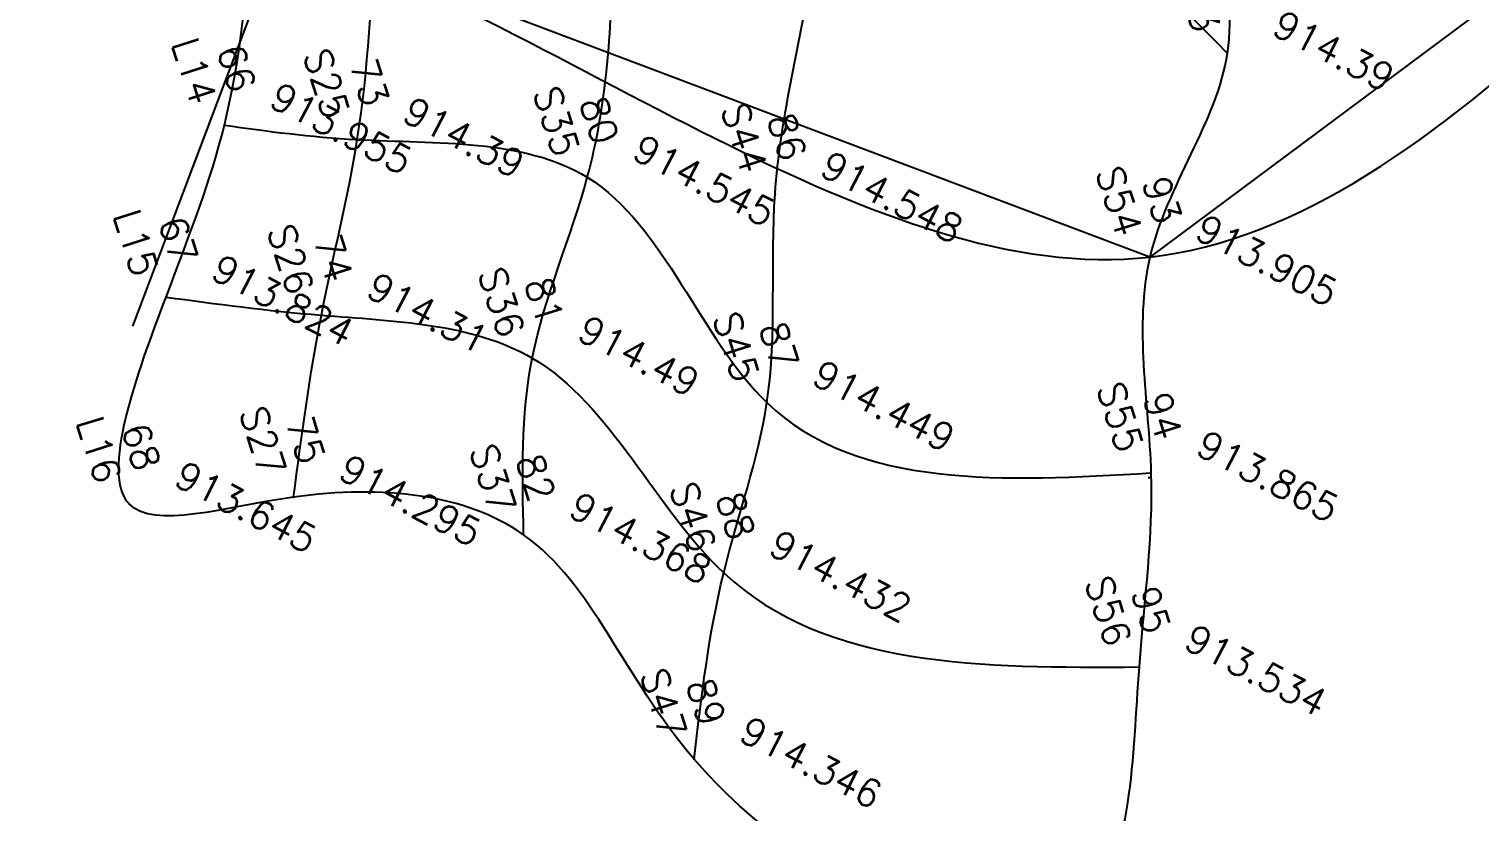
# Model space of a CAD drawing. Header units: millimetres. Extents: x 824502 to 1498685, y 1474633 to 1481826.
# Drawn here: x 1480156.6 to 1480327.7, y 1478380.9 to 1478473.2 of the extents above; entities that cross this region are included whole.
import ezdxf
from ezdxf.enums import TextEntityAlignment as Align

# ---------------------------------------------------------------- set-up
doc = ezdxf.new("R2010")
doc.units = ezdxf.units.MM
for name, color, linetype in [('Chainage', 7, 'Continuous'), ('Points', 7, 'Continuous'), ('Points-ELV', 6, 'Continuous'), ('Points-NUM', 4, 'Continuous'), ('Points-TXT', 3, 'Continuous')]:
    doc.layers.add(name, color=color, linetype=linetype)
doc.styles.add('ROMANS', font='romans.shx')

# ---------------------------------------------------------------- blocks, each defined once
blk = doc.blocks.new('POINTS')
at = {"layer": 'Points'}
blk.add_line((0, 0), (0, 0), dxfattribs=at)
blk.add_point((0, 0), dxfattribs=at)
at = {"layer": 'Points-ELV', "style": 'ROMANS'}
blk.add_attdef('ELEV', text='', height=1, rotation=45, dxfattribs=at).set_placement((0, 0), align=Align.BOTTOM_LEFT)
at = {"layer": 'Points-NUM', "style": 'ROMANS'}
blk.add_attdef('PTNUM', text='', height=1, dxfattribs=at).set_placement((0, 0), align=Align.BOTTOM_RIGHT)
at = {"layer": 'Points-TXT', "style": 'ROMANS'}
blk.add_attdef('DESC', text='', height=1, dxfattribs=at).set_placement((0, 0), align=Align.BOTTOM_RIGHT)

msp = doc.modelspace()

# ---------------------------------------------------------------- linework, layer by layer
at = {"color": 0}
msp.add_lwpolyline([(1480746.847, 1478573.166), (1480584.758, 1478542.724), (1480460.324, 1478548.08), (1480387.688, 1478520.003), (1480288.782, 1478446.309), (1480182.533, 1478486.447), (1479965.626, 1478478.688), (1479842.379, 1478518.948), (1479664.626, 1478493.642), (1479527.022, 1478491.918), (1479400.745, 1478487.045), (1479309.517, 1478480.299), (1479231.733, 1478476.426), (1479128.067, 1478476.359), (1479053.146, 1478472.394)], dxfattribs=at)
for points in [[(1479053.146, 1478472.394, 12010.774), (1479131.598, 1478476.438, 11982.219), (1479231.733, 1478476.426, 11956.996), (1479527.022, 1478491.918, 11913.086), (1479666.121, 1478493.858, 11875.155), (1479842.379, 1478518.948, 11820.59), (1479965.626, 1478478.688, 11807.96), (1480182.533, 1478486.447, 11798.725), (1480288.782, 1478446.309, 11802.91), (1480387.688, 1478520.003, 11813.9), (1480584.758, 1478542.724, 11915.966), (1480746.847, 1478573.166, 11985.357)], [(1480180.942, 1478556.761, 11803.039), (1480184.406, 1478535.412, 11807.353), (1480182.502, 1478521.521, 11807.068), (1480182.533, 1478486.447, 11798.725), (1480179.641, 1478461.853, 11803.556), (1480172.767, 1478441.581, 11801.864), (1480168.411, 1478417.202, 11799.552), (1480187.804, 1478417.988, 11807.947), (1480214.931, 1478413.553, 11808.889), (1480235.039, 1478387.081, 11808.605), (1480281.526, 1478369.578, 11795.122), (1480287.499, 1478397.964, 11798.118), (1480288.903, 1478420.84, 11802.393), (1480288.782, 1478446.309, 11802.91), (1480297.899, 1478470.366, 11809.174), (1480295.077, 1478499.49, 11808.489), (1480300.648, 1478535.226, 11811.627), (1480234.372, 1478550.409, 11815.127), (1480207.297, 1478552.327, 11814.572), (1480180.942, 1478556.761, 11803.039)], [(1480187.804, 1478417.988, 11807.947), (1480191.078, 1478439.451, 11808.14), (1480195.32, 1478460.164, 11809.174), (1480197.406, 1478485.464, 11810.207), (1480200.608, 1478513.488, 11811.757), (1480204.318, 1478532.244, 11812.725), (1480197.641, 1478553.344, 11812.725)], [(1480235.039, 1478387.081, 11808.605), (1480238.524, 1478409.071, 11809.716), (1480243.622, 1478429.134, 11809.936), (1480244.579, 1478453.765, 11811.214), (1480248.891, 1478479.566, 11812.364), (1480252.673, 1478505.159, 11813.319), (1480254.094, 1478527.337, 11814.146), (1480234.372, 1478550.409, 11815.127)], [(1480182.502, 1478521.521, 11807.068), (1480200.608, 1478513.488, 11811.757), (1480226.443, 1478510.866, 11812.712), (1480252.673, 1478505.159, 11813.319), (1480297.899, 1478470.366, 11809.174)], [(1480172.767, 1478441.581, 11801.864), (1480191.078, 1478439.451, 11808.14), (1480215.949, 1478434.397, 11810.465), (1480238.524, 1478409.071, 11809.716), (1480287.499, 1478397.964, 11798.118)]]:
    msp.add_spline(points, degree=3)
for points, knots in [([(1480214.931, 1478413.553, 11808.889), (1480214.771, 1478420.591, 11809.496), (1480214.44, 1478435.124, 11810.749), (1480224.161, 1478456.61, 11811.087), (1480226.076, 1478482.858, 11812.276), (1480223.817, 1478507.244, 11812.363), (1480234.741, 1478535.306, 11813.999), (1480217.77, 1478545.831, 11814.379), (1480207.297, 1478552.327, 11814.572)], [0, 0, 0, 0, 1.6204793, 3.346642, 5.3691378, 7.6329235, 9.1351416, 11.5818042, 11.5818042, 11.5818042, 11.5818042]), ([(1480179.641, 1478461.853, 11803.556), (1480184.695, 1478461.157, 11805.705), (1480198.069, 1478459.314, 11811.393), (1480228.095, 1478461.002, 11811.165), (1480241.676, 1478418.145, 11810.774), (1480271.663, 1478419.856, 11805.511), (1480288.903, 1478420.84, 11802.393)], [0, 0, 0, 0, 1.2962369, 3.4297488, 6.0632472, 9.6751936, 9.6751936, 9.6751936, 9.6751936])]:
    msp.add_open_spline(points, degree=3, knots=knots)
msp.add_open_spline([(1480288.918, 1478420.287, 0.847), (1480288.806, 1478420.281, 0.565), (1480288.694, 1478420.275, 0.282), (1480288.582, 1478420.268)], degree=3)
at = {"layer": 'Chainage', "color": 0}
for p, q in [((1480168.853, 1478438.166), (1480204.193, 1478531.713)), ((1480175.921, 1478456.875), (1480197.125, 1478513.004))]:
    msp.add_line(p, q, dxfattribs=at)

# ---------------------------------------------------------------- block references
at = {"layer": 'Points', "linetype": 'Continuous'}
ref = msp.add_blockref('POINTS', (1480297.899, 1478470.366, 11809.174), dxfattribs=dict(at, xscale=12.91481050348951, yscale=12.91481050348951, zscale=12.91481050348951, rotation=287.5583941117993))
ref.add_attrib('PTNUM', '92', dxfattribs={"layer": 'Points-NUM', "height": 3.2287, "rotation": 287.55839, "style": 'ROMANS'}).set_placement((1480297.694, 1478473.687, 11809.174), align=Align.BOTTOM_RIGHT)
ref.add_attrib('DESC', 'S53', dxfattribs={"layer": 'Points-TXT', "height": 3.2287, "rotation": 287.55839, "style": 'ROMANS'}).set_placement((1480293.077, 1478472.226, 11809.174), align=Align.BOTTOM_RIGHT)
ref.add_attrib('ELEV', '914.39', dxfattribs={"layer": 'Points-ELV', "height": 3.2287, "rotation": 332.55839, "style": 'ROMANS'}).set_placement((1480302.516, 1478471.827, 11809.174), align=Align.BOTTOM_LEFT)
ref = msp.add_blockref('POINTS', (1480297.899, 1478470.366, 11809.174), dxfattribs=dict(at, xscale=12.91481050348951, yscale=12.91481050348951, zscale=12.91481050348951, rotation=287.5583941117993))
ref.add_attrib('PTNUM', '92', dxfattribs={"layer": 'Points-NUM', "height": 3.2287, "rotation": 287.55839, "style": 'ROMANS'}).set_placement((1480297.694, 1478473.687, 11809.174), align=Align.BOTTOM_RIGHT)
ref.add_attrib('DESC', 'S53', dxfattribs={"layer": 'Points-TXT', "height": 3.2287, "rotation": 287.55839, "style": 'ROMANS'}).set_placement((1480293.077, 1478472.226, 11809.174), align=Align.BOTTOM_RIGHT)
ref.add_attrib('ELEV', '914.39', dxfattribs={"layer": 'Points-ELV', "height": 3.2287, "rotation": 332.55839, "style": 'ROMANS'}).set_placement((1480302.516, 1478471.827, 11809.174), align=Align.BOTTOM_LEFT)
ref = msp.add_blockref('POINTS', (1480179.641, 1478461.853, 11803.556), dxfattribs=dict(at, xscale=12.91481050348951, yscale=12.91481050348951, zscale=12.91481050348951, rotation=287.5583941117993))
ref.add_attrib('PTNUM', '66', dxfattribs={"layer": 'Points-NUM', "height": 3.2287, "rotation": 287.55839, "style": 'ROMANS'}).set_placement((1480179.436, 1478465.175, 11803.556), align=Align.BOTTOM_RIGHT)
ref.add_attrib('DESC', 'L14', dxfattribs={"layer": 'Points-TXT', "height": 3.2287, "rotation": 287.55839, "style": 'ROMANS'}).set_placement((1480174.819, 1478463.714, 11803.556), align=Align.BOTTOM_RIGHT)
ref.add_attrib('ELEV', '913.955', dxfattribs={"layer": 'Points-ELV', "height": 3.2287, "rotation": 332.55839, "style": 'ROMANS'}).set_placement((1480184.258, 1478463.315, 11803.556), align=Align.BOTTOM_LEFT)
ref = msp.add_blockref('POINTS', (1480179.641, 1478461.853, 11803.556), dxfattribs=dict(at, xscale=12.91481050348951, yscale=12.91481050348951, zscale=12.91481050348951, rotation=287.5583941117993))
ref.add_attrib('PTNUM', '66', dxfattribs={"layer": 'Points-NUM', "height": 3.2287, "rotation": 287.55839, "style": 'ROMANS'}).set_placement((1480179.436, 1478465.175, 11803.556), align=Align.BOTTOM_RIGHT)
ref.add_attrib('DESC', 'L14', dxfattribs={"layer": 'Points-TXT', "height": 3.2287, "rotation": 287.55839, "style": 'ROMANS'}).set_placement((1480174.819, 1478463.714, 11803.556), align=Align.BOTTOM_RIGHT)
ref.add_attrib('ELEV', '913.955', dxfattribs={"layer": 'Points-ELV', "height": 3.2287, "rotation": 332.55839, "style": 'ROMANS'}).set_placement((1480184.258, 1478463.315, 11803.556), align=Align.BOTTOM_LEFT)
ref = msp.add_blockref('POINTS', (1480195.32, 1478460.164, 11809.174), dxfattribs=dict(at, xscale=12.91481050348951, yscale=12.91481050348951, zscale=12.91481050348951, rotation=287.5583941117993))
ref.add_attrib('PTNUM', '73', dxfattribs={"layer": 'Points-NUM', "height": 3.2287, "rotation": 287.55839, "style": 'ROMANS'}).set_placement((1480195.115, 1478463.485, 11809.174), align=Align.BOTTOM_RIGHT)
ref.add_attrib('DESC', 'S25', dxfattribs={"layer": 'Points-TXT', "height": 3.2287, "rotation": 287.55839, "style": 'ROMANS'}).set_placement((1480190.498, 1478462.024, 11809.174), align=Align.BOTTOM_RIGHT)
ref.add_attrib('ELEV', '914.39', dxfattribs={"layer": 'Points-ELV', "height": 3.2287, "rotation": 332.55839, "style": 'ROMANS'}).set_placement((1480199.937, 1478461.625, 11809.174), align=Align.BOTTOM_LEFT)
ref = msp.add_blockref('POINTS', (1480195.32, 1478460.164, 11809.174), dxfattribs=dict(at, xscale=12.91481050348951, yscale=12.91481050348951, zscale=12.91481050348951, rotation=287.5583941117993))
ref.add_attrib('PTNUM', '73', dxfattribs={"layer": 'Points-NUM', "height": 3.2287, "rotation": 287.55839, "style": 'ROMANS'}).set_placement((1480195.115, 1478463.485, 11809.174), align=Align.BOTTOM_RIGHT)
ref.add_attrib('DESC', 'S25', dxfattribs={"layer": 'Points-TXT', "height": 3.2287, "rotation": 287.55839, "style": 'ROMANS'}).set_placement((1480190.498, 1478462.024, 11809.174), align=Align.BOTTOM_RIGHT)
ref.add_attrib('ELEV', '914.39', dxfattribs={"layer": 'Points-ELV', "height": 3.2287, "rotation": 332.55839, "style": 'ROMANS'}).set_placement((1480199.937, 1478461.625, 11809.174), align=Align.BOTTOM_LEFT)
ref = msp.add_blockref('POINTS', (1480222.438, 1478455.713, 11811.175), dxfattribs=dict(at, xscale=12.91481050348951, yscale=12.91481050348951, zscale=12.91481050348951, rotation=287.5583941117993))
ref.add_attrib('PTNUM', '80', dxfattribs={"layer": 'Points-NUM', "height": 3.2287, "rotation": 287.55839, "style": 'ROMANS'}).set_placement((1480222.234, 1478459.035, 11811.175), align=Align.BOTTOM_RIGHT)
ref.add_attrib('DESC', 'S35', dxfattribs={"layer": 'Points-TXT', "height": 3.2287, "rotation": 287.55839, "style": 'ROMANS'}).set_placement((1480217.616, 1478457.574, 11811.175), align=Align.BOTTOM_RIGHT)
ref.add_attrib('ELEV', '914.545', dxfattribs={"layer": 'Points-ELV', "height": 3.2287, "rotation": 332.55839, "style": 'ROMANS'}).set_placement((1480227.056, 1478457.174, 11811.175), align=Align.BOTTOM_LEFT)
ref = msp.add_blockref('POINTS', (1480222.438, 1478455.713, 11811.175), dxfattribs=dict(at, xscale=12.91481050348951, yscale=12.91481050348951, zscale=12.91481050348951, rotation=287.5583941117993))
ref.add_attrib('PTNUM', '80', dxfattribs={"layer": 'Points-NUM', "height": 3.2287, "rotation": 287.55839, "style": 'ROMANS'}).set_placement((1480222.234, 1478459.035, 11811.175), align=Align.BOTTOM_RIGHT)
ref.add_attrib('DESC', 'S35', dxfattribs={"layer": 'Points-TXT', "height": 3.2287, "rotation": 287.55839, "style": 'ROMANS'}).set_placement((1480217.616, 1478457.574, 11811.175), align=Align.BOTTOM_RIGHT)
ref.add_attrib('ELEV', '914.545', dxfattribs={"layer": 'Points-ELV', "height": 3.2287, "rotation": 332.55839, "style": 'ROMANS'}).set_placement((1480227.056, 1478457.174, 11811.175), align=Align.BOTTOM_LEFT)
ref = msp.add_blockref('POINTS', (1480244.579, 1478453.765, 11811.214), dxfattribs=dict(at, xscale=12.91481050348951, yscale=12.91481050348951, zscale=12.91481050348951, rotation=287.5583941117993))
ref.add_attrib('PTNUM', '86', dxfattribs={"layer": 'Points-NUM', "height": 3.2287, "rotation": 287.55839, "style": 'ROMANS'}).set_placement((1480244.375, 1478457.087, 11811.214), align=Align.BOTTOM_RIGHT)
ref.add_attrib('DESC', 'S44', dxfattribs={"layer": 'Points-TXT', "height": 3.2287, "rotation": 287.55839, "style": 'ROMANS'}).set_placement((1480239.757, 1478455.626, 11811.214), align=Align.BOTTOM_RIGHT)
ref.add_attrib('ELEV', '914.548', dxfattribs={"layer": 'Points-ELV', "height": 3.2287, "rotation": 332.55839, "style": 'ROMANS'}).set_placement((1480249.196, 1478455.226, 11811.214), align=Align.BOTTOM_LEFT)
ref = msp.add_blockref('POINTS', (1480244.579, 1478453.765, 11811.214), dxfattribs=dict(at, xscale=12.91481050348951, yscale=12.91481050348951, zscale=12.91481050348951, rotation=287.5583941117993))
ref.add_attrib('PTNUM', '86', dxfattribs={"layer": 'Points-NUM', "height": 3.2287, "rotation": 287.55839, "style": 'ROMANS'}).set_placement((1480244.375, 1478457.087, 11811.214), align=Align.BOTTOM_RIGHT)
ref.add_attrib('DESC', 'S44', dxfattribs={"layer": 'Points-TXT', "height": 3.2287, "rotation": 287.55839, "style": 'ROMANS'}).set_placement((1480239.757, 1478455.626, 11811.214), align=Align.BOTTOM_RIGHT)
ref.add_attrib('ELEV', '914.548', dxfattribs={"layer": 'Points-ELV', "height": 3.2287, "rotation": 332.55839, "style": 'ROMANS'}).set_placement((1480249.196, 1478455.226, 11811.214), align=Align.BOTTOM_LEFT)
ref = msp.add_blockref('POINTS', (1480288.782, 1478446.309, 11802.91), dxfattribs=dict(at, xscale=12.91481050348951, yscale=12.91481050348951, zscale=12.91481050348951, rotation=287.5583941117993))
ref.add_attrib('PTNUM', '93', dxfattribs={"layer": 'Points-NUM', "height": 3.2287, "rotation": 287.55839, "style": 'ROMANS'}).set_placement((1480288.577, 1478449.63, 11802.91), align=Align.BOTTOM_RIGHT)
ref.add_attrib('DESC', 'S54', dxfattribs={"layer": 'Points-TXT', "height": 3.2287, "rotation": 287.55839, "style": 'ROMANS'}).set_placement((1480283.96, 1478448.169, 11802.91), align=Align.BOTTOM_RIGHT)
ref.add_attrib('ELEV', '913.905', dxfattribs={"layer": 'Points-ELV', "height": 3.2287, "rotation": 332.55839, "style": 'ROMANS'}).set_placement((1480293.399, 1478447.77, 11802.91), align=Align.BOTTOM_LEFT)
ref = msp.add_blockref('POINTS', (1480288.782, 1478446.309, 11802.91), dxfattribs=dict(at, xscale=12.91481050348951, yscale=12.91481050348951, zscale=12.91481050348951, rotation=287.5583941117993))
ref.add_attrib('PTNUM', '93', dxfattribs={"layer": 'Points-NUM', "height": 3.2287, "rotation": 287.55839, "style": 'ROMANS'}).set_placement((1480288.577, 1478449.63, 11802.91), align=Align.BOTTOM_RIGHT)
ref.add_attrib('DESC', 'S54', dxfattribs={"layer": 'Points-TXT', "height": 3.2287, "rotation": 287.55839, "style": 'ROMANS'}).set_placement((1480283.96, 1478448.169, 11802.91), align=Align.BOTTOM_RIGHT)
ref.add_attrib('ELEV', '913.905', dxfattribs={"layer": 'Points-ELV', "height": 3.2287, "rotation": 332.55839, "style": 'ROMANS'}).set_placement((1480293.399, 1478447.77, 11802.91), align=Align.BOTTOM_LEFT)
ref = msp.add_blockref('POINTS', (1480172.767, 1478441.581, 11801.864), dxfattribs=dict(at, xscale=12.91481050348951, yscale=12.91481050348951, zscale=12.91481050348951, rotation=287.5583941117993))
ref.add_attrib('PTNUM', '67', dxfattribs={"layer": 'Points-NUM', "height": 3.2287, "rotation": 287.55839, "style": 'ROMANS'}).set_placement((1480172.562, 1478444.903, 11801.864), align=Align.BOTTOM_RIGHT)
ref.add_attrib('DESC', 'L15', dxfattribs={"layer": 'Points-TXT', "height": 3.2287, "rotation": 287.55839, "style": 'ROMANS'}).set_placement((1480167.945, 1478443.442, 11801.864), align=Align.BOTTOM_RIGHT)
ref.add_attrib('ELEV', '913.824', dxfattribs={"layer": 'Points-ELV', "height": 3.2287, "rotation": 332.55839, "style": 'ROMANS'}).set_placement((1480177.384, 1478443.042, 11801.864), align=Align.BOTTOM_LEFT)
ref = msp.add_blockref('POINTS', (1480172.767, 1478441.581, 11801.864), dxfattribs=dict(at, xscale=12.91481050348951, yscale=12.91481050348951, zscale=12.91481050348951, rotation=287.5583941117993))
ref.add_attrib('PTNUM', '67', dxfattribs={"layer": 'Points-NUM', "height": 3.2287, "rotation": 287.55839, "style": 'ROMANS'}).set_placement((1480172.562, 1478444.903, 11801.864), align=Align.BOTTOM_RIGHT)
ref.add_attrib('DESC', 'L15', dxfattribs={"layer": 'Points-TXT', "height": 3.2287, "rotation": 287.55839, "style": 'ROMANS'}).set_placement((1480167.945, 1478443.442, 11801.864), align=Align.BOTTOM_RIGHT)
ref.add_attrib('ELEV', '913.824', dxfattribs={"layer": 'Points-ELV', "height": 3.2287, "rotation": 332.55839, "style": 'ROMANS'}).set_placement((1480177.384, 1478443.042, 11801.864), align=Align.BOTTOM_LEFT)
ref = msp.add_blockref('POINTS', (1480191.078, 1478439.451, 11808.14), dxfattribs=dict(at, xscale=12.91481050348951, yscale=12.91481050348951, zscale=12.91481050348951, rotation=287.5583941117993))
ref.add_attrib('PTNUM', '74', dxfattribs={"layer": 'Points-NUM', "height": 3.2287, "rotation": 287.55839, "style": 'ROMANS'}).set_placement((1480190.873, 1478442.772, 11808.14), align=Align.BOTTOM_RIGHT)
ref.add_attrib('DESC', 'S26', dxfattribs={"layer": 'Points-TXT', "height": 3.2287, "rotation": 287.55839, "style": 'ROMANS'}).set_placement((1480186.256, 1478441.311, 11808.14), align=Align.BOTTOM_RIGHT)
ref.add_attrib('ELEV', '914.31', dxfattribs={"layer": 'Points-ELV', "height": 3.2287, "rotation": 332.55839, "style": 'ROMANS'}).set_placement((1480195.695, 1478440.912, 11808.14), align=Align.BOTTOM_LEFT)
ref = msp.add_blockref('POINTS', (1480191.078, 1478439.451, 11808.14), dxfattribs=dict(at, xscale=12.91481050348951, yscale=12.91481050348951, zscale=12.91481050348951, rotation=287.5583941117993))
ref.add_attrib('PTNUM', '74', dxfattribs={"layer": 'Points-NUM', "height": 3.2287, "rotation": 287.55839, "style": 'ROMANS'}).set_placement((1480190.873, 1478442.772, 11808.14), align=Align.BOTTOM_RIGHT)
ref.add_attrib('DESC', 'S26', dxfattribs={"layer": 'Points-TXT', "height": 3.2287, "rotation": 287.55839, "style": 'ROMANS'}).set_placement((1480186.256, 1478441.311, 11808.14), align=Align.BOTTOM_RIGHT)
ref.add_attrib('ELEV', '914.31', dxfattribs={"layer": 'Points-ELV', "height": 3.2287, "rotation": 332.55839, "style": 'ROMANS'}).set_placement((1480195.695, 1478440.912, 11808.14), align=Align.BOTTOM_LEFT)
ref = msp.add_blockref('POINTS', (1480215.949, 1478434.397, 11810.465), dxfattribs=dict(at, xscale=12.91481050348951, yscale=12.91481050348951, zscale=12.91481050348951, rotation=287.5583941117993))
ref.add_attrib('PTNUM', '81', dxfattribs={"layer": 'Points-NUM', "height": 3.2287, "rotation": 287.55839, "style": 'ROMANS'}).set_placement((1480215.744, 1478437.719, 11810.465), align=Align.BOTTOM_RIGHT)
ref.add_attrib('DESC', 'S36', dxfattribs={"layer": 'Points-TXT', "height": 3.2287, "rotation": 287.55839, "style": 'ROMANS'}).set_placement((1480211.127, 1478436.258, 11810.465), align=Align.BOTTOM_RIGHT)
ref.add_attrib('ELEV', '914.49', dxfattribs={"layer": 'Points-ELV', "height": 3.2287, "rotation": 332.55839, "style": 'ROMANS'}).set_placement((1480220.566, 1478435.858, 11810.465), align=Align.BOTTOM_LEFT)
ref = msp.add_blockref('POINTS', (1480215.949, 1478434.397, 11810.465), dxfattribs=dict(at, xscale=12.91481050348951, yscale=12.91481050348951, zscale=12.91481050348951, rotation=287.5583941117993))
ref.add_attrib('PTNUM', '81', dxfattribs={"layer": 'Points-NUM', "height": 3.2287, "rotation": 287.55839, "style": 'ROMANS'}).set_placement((1480215.744, 1478437.719, 11810.465), align=Align.BOTTOM_RIGHT)
ref.add_attrib('DESC', 'S36', dxfattribs={"layer": 'Points-TXT', "height": 3.2287, "rotation": 287.55839, "style": 'ROMANS'}).set_placement((1480211.127, 1478436.258, 11810.465), align=Align.BOTTOM_RIGHT)
ref.add_attrib('ELEV', '914.49', dxfattribs={"layer": 'Points-ELV', "height": 3.2287, "rotation": 332.55839, "style": 'ROMANS'}).set_placement((1480220.566, 1478435.858, 11810.465), align=Align.BOTTOM_LEFT)
ref = msp.add_blockref('POINTS', (1480243.622, 1478429.134, 11809.936), dxfattribs=dict(at, xscale=12.91481050348951, yscale=12.91481050348951, zscale=12.91481050348951, rotation=287.5583941117993))
ref.add_attrib('PTNUM', '87', dxfattribs={"layer": 'Points-NUM', "height": 3.2287, "rotation": 287.55839, "style": 'ROMANS'}).set_placement((1480243.418, 1478432.456, 11809.936), align=Align.BOTTOM_RIGHT)
ref.add_attrib('DESC', 'S45', dxfattribs={"layer": 'Points-TXT', "height": 3.2287, "rotation": 287.55839, "style": 'ROMANS'}).set_placement((1480238.8, 1478430.995, 11809.936), align=Align.BOTTOM_RIGHT)
ref.add_attrib('ELEV', '914.449', dxfattribs={"layer": 'Points-ELV', "height": 3.2287, "rotation": 332.55839, "style": 'ROMANS'}).set_placement((1480248.24, 1478430.595, 11809.936), align=Align.BOTTOM_LEFT)
ref = msp.add_blockref('POINTS', (1480243.622, 1478429.134, 11809.936), dxfattribs=dict(at, xscale=12.91481050348951, yscale=12.91481050348951, zscale=12.91481050348951, rotation=287.5583941117993))
ref.add_attrib('PTNUM', '87', dxfattribs={"layer": 'Points-NUM', "height": 3.2287, "rotation": 287.55839, "style": 'ROMANS'}).set_placement((1480243.418, 1478432.456, 11809.936), align=Align.BOTTOM_RIGHT)
ref.add_attrib('DESC', 'S45', dxfattribs={"layer": 'Points-TXT', "height": 3.2287, "rotation": 287.55839, "style": 'ROMANS'}).set_placement((1480238.8, 1478430.995, 11809.936), align=Align.BOTTOM_RIGHT)
ref.add_attrib('ELEV', '914.449', dxfattribs={"layer": 'Points-ELV', "height": 3.2287, "rotation": 332.55839, "style": 'ROMANS'}).set_placement((1480248.24, 1478430.595, 11809.936), align=Align.BOTTOM_LEFT)
ref = msp.add_blockref('POINTS', (1480288.903, 1478420.84, 11802.393), dxfattribs=dict(at, xscale=12.91481050348951, yscale=12.91481050348951, zscale=12.91481050348951, rotation=287.5583941117993))
ref.add_attrib('PTNUM', '94', dxfattribs={"layer": 'Points-NUM', "height": 3.2287, "rotation": 287.55839, "style": 'ROMANS'}).set_placement((1480288.698, 1478424.162, 11802.393), align=Align.BOTTOM_RIGHT)
ref.add_attrib('DESC', 'S55', dxfattribs={"layer": 'Points-TXT', "height": 3.2287, "rotation": 287.55839, "style": 'ROMANS'}).set_placement((1480284.081, 1478422.701, 11802.393), align=Align.BOTTOM_RIGHT)
ref.add_attrib('ELEV', '913.865', dxfattribs={"layer": 'Points-ELV', "height": 3.2287, "rotation": 332.55839, "style": 'ROMANS'}).set_placement((1480293.52, 1478422.301, 11802.393), align=Align.BOTTOM_LEFT)
ref = msp.add_blockref('POINTS', (1480288.903, 1478420.84, 11802.393), dxfattribs=dict(at, xscale=12.91481050348951, yscale=12.91481050348951, zscale=12.91481050348951, rotation=287.5583941117993))
ref.add_attrib('PTNUM', '94', dxfattribs={"layer": 'Points-NUM', "height": 3.2287, "rotation": 287.55839, "style": 'ROMANS'}).set_placement((1480288.698, 1478424.162, 11802.393), align=Align.BOTTOM_RIGHT)
ref.add_attrib('DESC', 'S55', dxfattribs={"layer": 'Points-TXT', "height": 3.2287, "rotation": 287.55839, "style": 'ROMANS'}).set_placement((1480284.081, 1478422.701, 11802.393), align=Align.BOTTOM_RIGHT)
ref.add_attrib('ELEV', '913.865', dxfattribs={"layer": 'Points-ELV', "height": 3.2287, "rotation": 332.55839, "style": 'ROMANS'}).set_placement((1480293.52, 1478422.301, 11802.393), align=Align.BOTTOM_LEFT)
ref = msp.add_blockref('POINTS', (1480187.804, 1478417.988, 11807.947), dxfattribs=dict(at, xscale=12.91481050348951, yscale=12.91481050348951, zscale=12.91481050348951, rotation=287.5583941117993))
ref.add_attrib('PTNUM', '75', dxfattribs={"layer": 'Points-NUM', "height": 3.2287, "rotation": 287.55839, "style": 'ROMANS'}).set_placement((1480187.6, 1478421.309, 11807.947), align=Align.BOTTOM_RIGHT)
ref.add_attrib('DESC', 'S27', dxfattribs={"layer": 'Points-TXT', "height": 3.2287, "rotation": 287.55839, "style": 'ROMANS'}).set_placement((1480182.983, 1478419.848, 11807.947), align=Align.BOTTOM_RIGHT)
ref.add_attrib('ELEV', '914.295', dxfattribs={"layer": 'Points-ELV', "height": 3.2287, "rotation": 332.55839, "style": 'ROMANS'}).set_placement((1480192.422, 1478419.449, 11807.947), align=Align.BOTTOM_LEFT)
ref = msp.add_blockref('POINTS', (1480187.804, 1478417.988, 11807.947), dxfattribs=dict(at, xscale=12.91481050348951, yscale=12.91481050348951, zscale=12.91481050348951, rotation=287.5583941117993))
ref.add_attrib('PTNUM', '75', dxfattribs={"layer": 'Points-NUM', "height": 3.2287, "rotation": 287.55839, "style": 'ROMANS'}).set_placement((1480187.6, 1478421.309, 11807.947), align=Align.BOTTOM_RIGHT)
ref.add_attrib('DESC', 'S27', dxfattribs={"layer": 'Points-TXT', "height": 3.2287, "rotation": 287.55839, "style": 'ROMANS'}).set_placement((1480182.983, 1478419.848, 11807.947), align=Align.BOTTOM_RIGHT)
ref.add_attrib('ELEV', '914.295', dxfattribs={"layer": 'Points-ELV', "height": 3.2287, "rotation": 332.55839, "style": 'ROMANS'}).set_placement((1480192.422, 1478419.449, 11807.947), align=Align.BOTTOM_LEFT)
ref = msp.add_blockref('POINTS', (1480168.411, 1478417.202, 11799.552), dxfattribs=dict(at, xscale=12.91481050348951, yscale=12.91481050348951, zscale=12.91481050348951, rotation=287.5583941117993))
ref.add_attrib('PTNUM', '68', dxfattribs={"layer": 'Points-NUM', "height": 3.2287, "rotation": 287.55839, "style": 'ROMANS'}).set_placement((1480168.207, 1478420.524, 11799.552), align=Align.BOTTOM_RIGHT)
ref.add_attrib('DESC', 'L16', dxfattribs={"layer": 'Points-TXT', "height": 3.2287, "rotation": 287.55839, "style": 'ROMANS'}).set_placement((1480163.59, 1478419.063, 11799.552), align=Align.BOTTOM_RIGHT)
ref.add_attrib('ELEV', '913.645', dxfattribs={"layer": 'Points-ELV', "height": 3.2287, "rotation": 332.55839, "style": 'ROMANS'}).set_placement((1480173.029, 1478418.663, 11799.552), align=Align.BOTTOM_LEFT)
ref = msp.add_blockref('POINTS', (1480168.411, 1478417.202, 11799.552), dxfattribs=dict(at, xscale=12.91481050348951, yscale=12.91481050348951, zscale=12.91481050348951, rotation=287.5583941117993))
ref.add_attrib('PTNUM', '68', dxfattribs={"layer": 'Points-NUM', "height": 3.2287, "rotation": 287.55839, "style": 'ROMANS'}).set_placement((1480168.207, 1478420.524, 11799.552), align=Align.BOTTOM_RIGHT)
ref.add_attrib('DESC', 'L16', dxfattribs={"layer": 'Points-TXT', "height": 3.2287, "rotation": 287.55839, "style": 'ROMANS'}).set_placement((1480163.59, 1478419.063, 11799.552), align=Align.BOTTOM_RIGHT)
ref.add_attrib('ELEV', '913.645', dxfattribs={"layer": 'Points-ELV', "height": 3.2287, "rotation": 332.55839, "style": 'ROMANS'}).set_placement((1480173.029, 1478418.663, 11799.552), align=Align.BOTTOM_LEFT)
ref = msp.add_blockref('POINTS', (1480214.931, 1478413.553, 11808.889), dxfattribs=dict(at, xscale=12.91481050348951, yscale=12.91481050348951, zscale=12.91481050348951, rotation=287.5583941117993))
ref.add_attrib('PTNUM', '82', dxfattribs={"layer": 'Points-NUM', "height": 3.2287, "rotation": 287.55839, "style": 'ROMANS'}).set_placement((1480214.727, 1478416.875, 11808.889), align=Align.BOTTOM_RIGHT)
ref.add_attrib('DESC', 'S37', dxfattribs={"layer": 'Points-TXT', "height": 3.2287, "rotation": 287.55839, "style": 'ROMANS'}).set_placement((1480210.109, 1478415.414, 11808.889), align=Align.BOTTOM_RIGHT)
ref.add_attrib('ELEV', '914.368', dxfattribs={"layer": 'Points-ELV', "height": 3.2287, "rotation": 332.55839, "style": 'ROMANS'}).set_placement((1480219.549, 1478415.015, 11808.889), align=Align.BOTTOM_LEFT)
ref = msp.add_blockref('POINTS', (1480214.931, 1478413.553, 11808.889), dxfattribs=dict(at, xscale=12.91481050348951, yscale=12.91481050348951, zscale=12.91481050348951, rotation=287.5583941117993))
ref.add_attrib('PTNUM', '82', dxfattribs={"layer": 'Points-NUM', "height": 3.2287, "rotation": 287.55839, "style": 'ROMANS'}).set_placement((1480214.727, 1478416.875, 11808.889), align=Align.BOTTOM_RIGHT)
ref.add_attrib('DESC', 'S37', dxfattribs={"layer": 'Points-TXT', "height": 3.2287, "rotation": 287.55839, "style": 'ROMANS'}).set_placement((1480210.109, 1478415.414, 11808.889), align=Align.BOTTOM_RIGHT)
ref.add_attrib('ELEV', '914.368', dxfattribs={"layer": 'Points-ELV', "height": 3.2287, "rotation": 332.55839, "style": 'ROMANS'}).set_placement((1480219.549, 1478415.015, 11808.889), align=Align.BOTTOM_LEFT)
ref = msp.add_blockref('POINTS', (1480238.524, 1478409.071, 11809.716), dxfattribs=dict(at, xscale=12.91481050348951, yscale=12.91481050348951, zscale=12.91481050348951, rotation=287.5583941117993))
ref.add_attrib('PTNUM', '88', dxfattribs={"layer": 'Points-NUM', "height": 3.2287, "rotation": 287.55839, "style": 'ROMANS'}).set_placement((1480238.32, 1478412.393, 11809.716), align=Align.BOTTOM_RIGHT)
ref.add_attrib('DESC', 'S46', dxfattribs={"layer": 'Points-TXT', "height": 3.2287, "rotation": 287.55839, "style": 'ROMANS'}).set_placement((1480233.702, 1478410.932, 11809.716), align=Align.BOTTOM_RIGHT)
ref.add_attrib('ELEV', '914.432', dxfattribs={"layer": 'Points-ELV', "height": 3.2287, "rotation": 332.55839, "style": 'ROMANS'}).set_placement((1480243.142, 1478410.532, 11809.716), align=Align.BOTTOM_LEFT)
ref = msp.add_blockref('POINTS', (1480238.524, 1478409.071, 11809.716), dxfattribs=dict(at, xscale=12.91481050348951, yscale=12.91481050348951, zscale=12.91481050348951, rotation=287.5583941117993))
ref.add_attrib('PTNUM', '88', dxfattribs={"layer": 'Points-NUM', "height": 3.2287, "rotation": 287.55839, "style": 'ROMANS'}).set_placement((1480238.32, 1478412.393, 11809.716), align=Align.BOTTOM_RIGHT)
ref.add_attrib('DESC', 'S46', dxfattribs={"layer": 'Points-TXT', "height": 3.2287, "rotation": 287.55839, "style": 'ROMANS'}).set_placement((1480233.702, 1478410.932, 11809.716), align=Align.BOTTOM_RIGHT)
ref.add_attrib('ELEV', '914.432', dxfattribs={"layer": 'Points-ELV', "height": 3.2287, "rotation": 332.55839, "style": 'ROMANS'}).set_placement((1480243.142, 1478410.532, 11809.716), align=Align.BOTTOM_LEFT)
ref = msp.add_blockref('POINTS', (1480287.499, 1478397.964, 11798.118), dxfattribs=dict(at, xscale=12.91481050348951, yscale=12.91481050348951, zscale=12.91481050348951, rotation=287.5583941117993))
ref.add_attrib('PTNUM', '95', dxfattribs={"layer": 'Points-NUM', "height": 3.2287, "rotation": 287.55839, "style": 'ROMANS'}).set_placement((1480287.294, 1478401.285, 11798.118), align=Align.BOTTOM_RIGHT)
ref.add_attrib('DESC', 'S56', dxfattribs={"layer": 'Points-TXT', "height": 3.2287, "rotation": 287.55839, "style": 'ROMANS'}).set_placement((1480282.677, 1478399.824, 11798.118), align=Align.BOTTOM_RIGHT)
ref.add_attrib('ELEV', '913.534', dxfattribs={"layer": 'Points-ELV', "height": 3.2287, "rotation": 332.55839, "style": 'ROMANS'}).set_placement((1480292.116, 1478399.425, 11798.118), align=Align.BOTTOM_LEFT)
ref = msp.add_blockref('POINTS', (1480287.499, 1478397.964, 11798.118), dxfattribs=dict(at, xscale=12.91481050348951, yscale=12.91481050348951, zscale=12.91481050348951, rotation=287.5583941117993))
ref.add_attrib('PTNUM', '95', dxfattribs={"layer": 'Points-NUM', "height": 3.2287, "rotation": 287.55839, "style": 'ROMANS'}).set_placement((1480287.294, 1478401.285, 11798.118), align=Align.BOTTOM_RIGHT)
ref.add_attrib('DESC', 'S56', dxfattribs={"layer": 'Points-TXT', "height": 3.2287, "rotation": 287.55839, "style": 'ROMANS'}).set_placement((1480282.677, 1478399.824, 11798.118), align=Align.BOTTOM_RIGHT)
ref.add_attrib('ELEV', '913.534', dxfattribs={"layer": 'Points-ELV', "height": 3.2287, "rotation": 332.55839, "style": 'ROMANS'}).set_placement((1480292.116, 1478399.425, 11798.118), align=Align.BOTTOM_LEFT)
ref = msp.add_blockref('POINTS', (1480235.039, 1478387.081, 11808.605), dxfattribs=dict(at, xscale=12.91481050348951, yscale=12.91481050348951, zscale=12.91481050348951, rotation=287.5583941117993))
ref.add_attrib('PTNUM', '89', dxfattribs={"layer": 'Points-NUM', "height": 3.2287, "rotation": 287.55839, "style": 'ROMANS'}).set_placement((1480234.834, 1478390.402, 11808.605), align=Align.BOTTOM_RIGHT)
ref.add_attrib('DESC', 'S47', dxfattribs={"layer": 'Points-TXT', "height": 3.2287, "rotation": 287.55839, "style": 'ROMANS'}).set_placement((1480230.217, 1478388.941, 11808.605), align=Align.BOTTOM_RIGHT)
ref.add_attrib('ELEV', '914.346', dxfattribs={"layer": 'Points-ELV', "height": 3.2287, "rotation": 332.55839, "style": 'ROMANS'}).set_placement((1480239.656, 1478388.542, 11808.605), align=Align.BOTTOM_LEFT)
ref = msp.add_blockref('POINTS', (1480235.039, 1478387.081, 11808.605), dxfattribs=dict(at, xscale=12.91481050348951, yscale=12.91481050348951, zscale=12.91481050348951, rotation=287.5583941117993))
ref.add_attrib('PTNUM', '89', dxfattribs={"layer": 'Points-NUM', "height": 3.2287, "rotation": 287.55839, "style": 'ROMANS'}).set_placement((1480234.834, 1478390.402, 11808.605), align=Align.BOTTOM_RIGHT)
ref.add_attrib('DESC', 'S47', dxfattribs={"layer": 'Points-TXT', "height": 3.2287, "rotation": 287.55839, "style": 'ROMANS'}).set_placement((1480230.217, 1478388.941, 11808.605), align=Align.BOTTOM_RIGHT)
ref.add_attrib('ELEV', '914.346', dxfattribs={"layer": 'Points-ELV', "height": 3.2287, "rotation": 332.55839, "style": 'ROMANS'}).set_placement((1480239.656, 1478388.542, 11808.605), align=Align.BOTTOM_LEFT)

doc.saveas('drawing.dxf')
